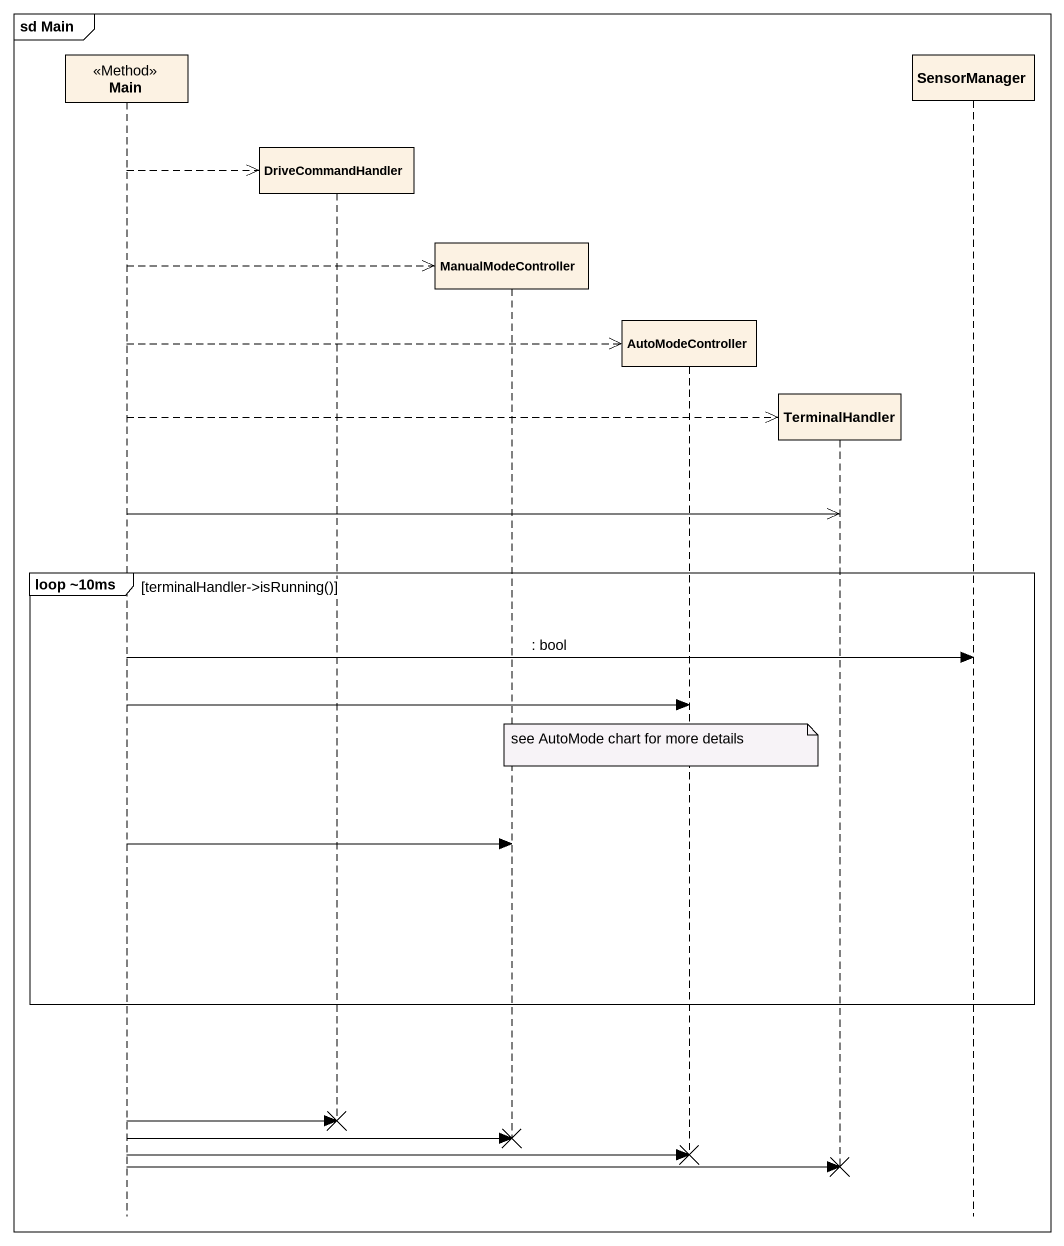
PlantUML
@startuml
mainframe sd Main
hide footbox
participant Main <<Method>>
participant DriveCommandHandler
participant ManualModeController
participant AutoModeController
participant TerminalHandler
participant SensorManager

Main -->> DriveCommandHandler **
Main -->> ManualModeController **
Main -->> AutoModeController **
Main -->> TerminalHandler **
Main ->> TerminalHandler
group loop ~10ms [terminalHandler->isRunning()]
  Main -> SensorManager : : bool
  Main -> AutoModeController
  note over AutoModeController : see AutoMode chart for more details
  Main -> ManualModeController
end
Main -> DriveCommandHandler !!
Main -> ManualModeController !!
Main -> AutoModeController !!
Main -> TerminalHandler !!
@enduml
